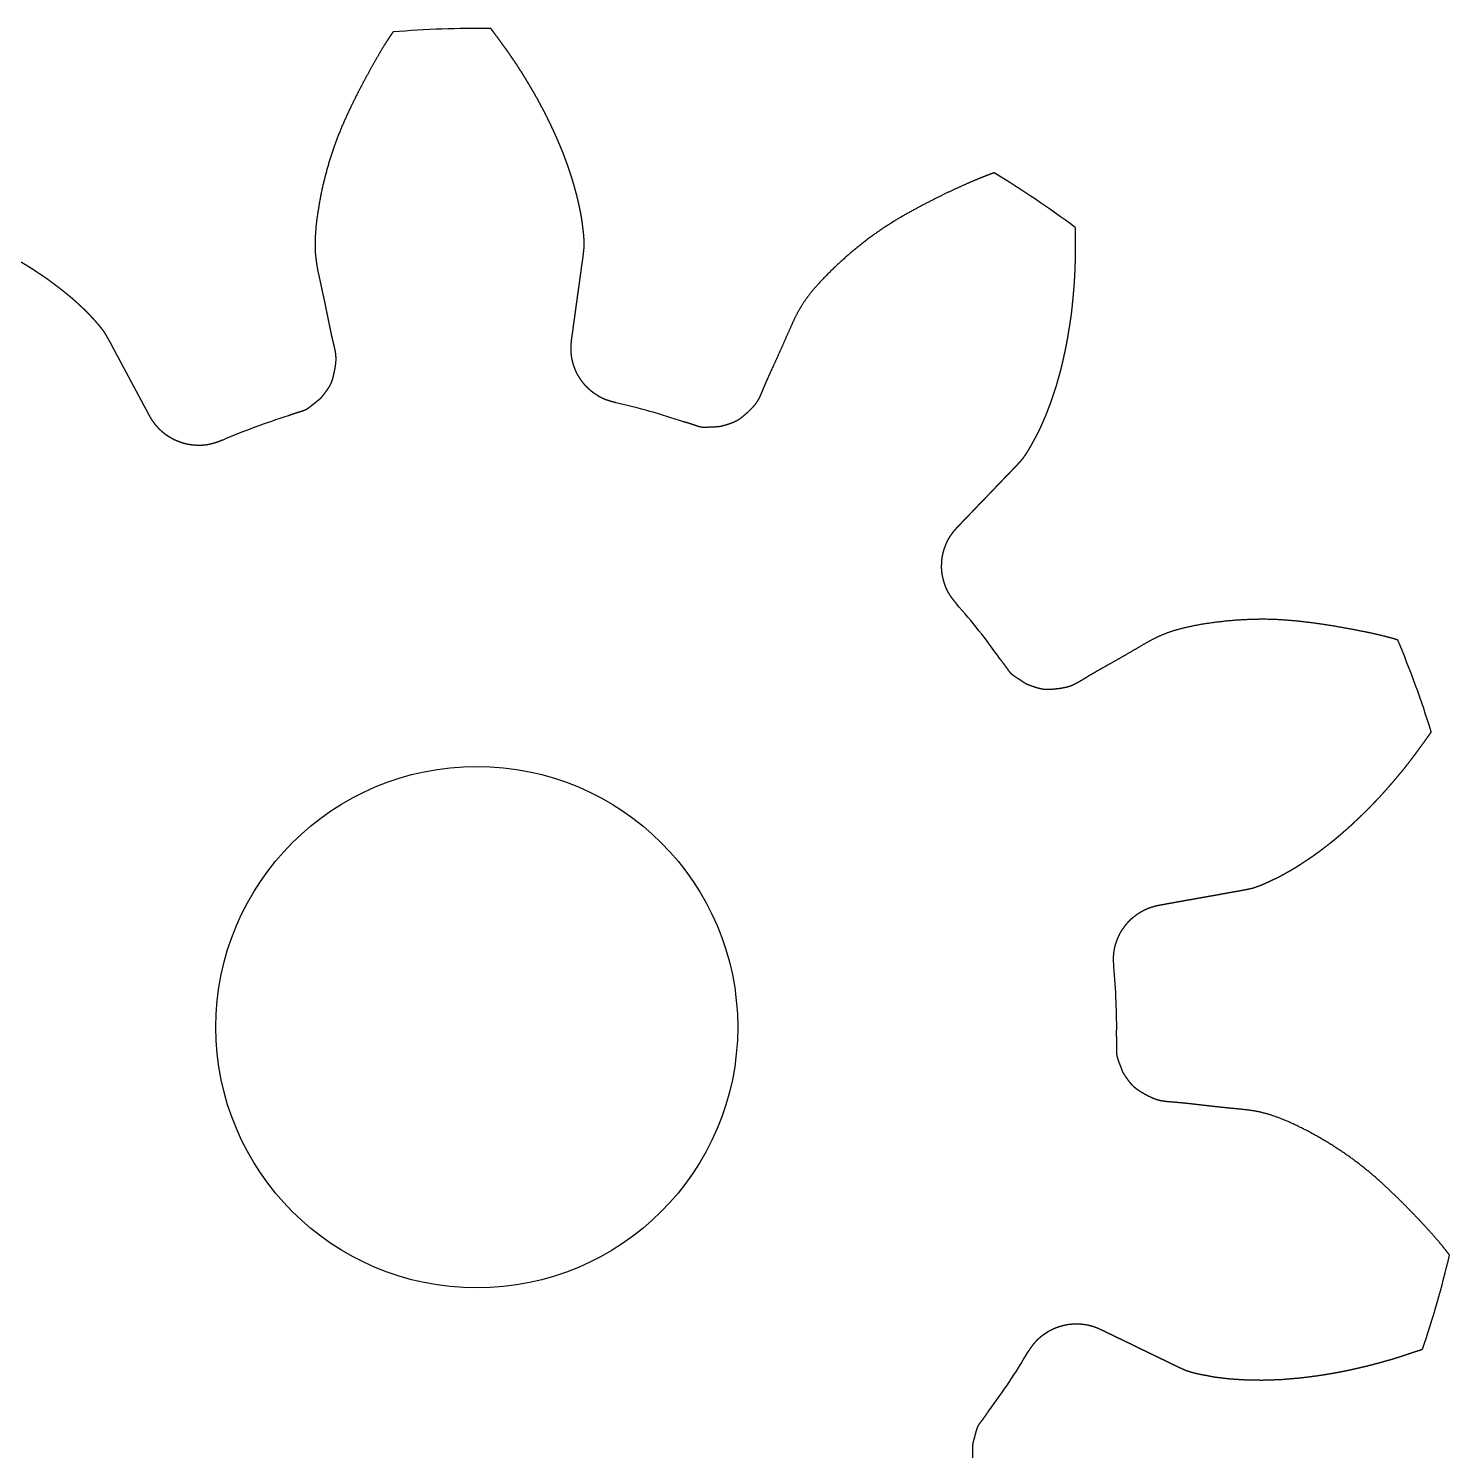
# Model space of a CAD drawing. Header units: millimetres. Extents: x -220 to 558, y -86 to 300.
# Drawn here: x 544.96 to 557.76, y 46.18 to 59 of the extents above; entities that cross this region are included whole.
import ezdxf

# ---------------------------------------------------------------- set-up
doc = ezdxf.new("R2010")
doc.units = ezdxf.units.MM
doc.header["$MEASUREMENT"] = 0
doc.layers.add('Untitled v10_Sketch14', color=7, linetype='Continuous')

msp = doc.modelspace()

# ---------------------------------------------------------------- linework, layer by layer
at = {"layer": 'Untitled v10_Sketch14'}
msp.add_circle((549, 50), 2.35, dxfattribs=at)
for centre, radius, start, end in [((548.998, 50.103), 8.897, 89.1702, 94.8484), ((549.058, 50.084), 8.897, 53.1702, 58.8484), ((549, 50), 5.764, 71.1527, 77.4465), ((549, 50), 5.764, 107.1527, 113.4465), ((549, 50), 5.764, 35.1527, 41.4465), ((549.097, 50.034), 8.897, 17.1702, 22.8484), ((549, 50), 5.764, 359.1527, 5.4465), ((549.098, 49.97), 8.897, 341.1702, 346.8484), ((549, 50), 5.764, 323.1527, 329.4465)]:
    msp.add_arc(centre, radius, start, end, dxfattribs=at)
for points in [[(548.246, 58.968), (548.241, 58.962), (548.232, 58.948), (548.217, 58.927), (548.197, 58.896), (548.169, 58.853), (548.14, 58.805), (548.11, 58.753), (548.078, 58.698), (548.045, 58.638), (548.01, 58.576), (547.976, 58.511), (547.94, 58.444), (547.905, 58.375), (547.871, 58.305), (547.837, 58.233), (547.804, 58.161), (547.773, 58.087), (547.742, 58.011), (547.714, 57.933), (547.687, 57.853), (547.661, 57.77), (547.638, 57.685), (547.616, 57.599), (547.597, 57.512), (547.581, 57.426), (547.567, 57.342), (547.556, 57.263), (547.549, 57.189), (547.544, 57.121), (547.542, 57.059), (547.543, 57.004), (547.547, 56.955), (547.552, 56.909), (547.559, 56.867), (547.566, 56.825), (547.575, 56.784), (547.584, 56.743), (547.593, 56.7), (547.603, 56.657), (547.612, 56.612), (547.622, 56.567), (547.632, 56.521), (547.641, 56.474), (547.651, 56.428), (547.66, 56.382), (547.669, 56.338), (547.678, 56.295), (547.686, 56.253), (547.695, 56.215), (547.704, 56.178), (547.712, 56.144), (547.719, 56.112), (547.725, 56.081), (547.729, 56.052), (547.73, 56.023), (547.729, 55.994), (547.725, 55.966), (547.721, 55.938), (547.716, 55.911), (547.71, 55.885), (547.705, 55.86), (547.698, 55.836), (547.691, 55.814), (547.682, 55.793), (547.671, 55.773), (547.658, 55.753), (547.644, 55.733), (547.629, 55.713), (547.615, 55.694), (547.602, 55.678), (547.592, 55.666), (547.584, 55.658), (547.577, 55.652), (547.568, 55.646), (547.556, 55.636), (547.539, 55.622), (547.519, 55.606), (547.499, 55.59), (547.48, 55.576), (547.464, 55.565), (547.449, 55.558), (547.434, 55.553), (547.417, 55.547), (547.396, 55.541), (547.37, 55.533), (547.345, 55.524), (547.323, 55.517), (547.308, 55.511), (547.3, 55.508)], [(550.253, 55.627), (550.248, 55.628), (550.239, 55.63), (550.225, 55.634), (550.208, 55.639), (550.188, 55.645), (550.17, 55.651), (550.153, 55.658), (550.137, 55.664), (550.123, 55.671), (550.11, 55.678), (550.097, 55.685), (550.085, 55.693), (550.073, 55.701), (550.062, 55.709), (550.05, 55.717), (550.038, 55.726), (550.026, 55.736), (550.014, 55.746), (550.003, 55.757), (549.991, 55.768), (549.979, 55.781), (549.967, 55.795), (549.956, 55.809), (549.945, 55.824), (549.934, 55.838), (549.925, 55.853), (549.917, 55.866), (549.909, 55.879), (549.903, 55.89), (549.897, 55.902), (549.892, 55.914), (549.887, 55.926), (549.882, 55.94), (549.876, 55.954), (549.871, 55.969), (549.867, 55.985), (549.863, 56), (549.859, 56.016), (549.856, 56.031), (549.854, 56.045), (549.852, 56.06), (549.851, 56.074), (549.85, 56.088), (549.849, 56.102), (549.849, 56.116), (549.849, 56.13), (549.85, 56.145), (549.851, 56.16), (549.852, 56.174), (549.854, 56.188), (549.855, 56.201), (549.857, 56.214), (549.859, 56.227), (549.861, 56.239), (549.862, 56.253), (549.865, 56.268), (549.867, 56.284), (549.869, 56.3), (549.871, 56.316), (549.873, 56.332), (549.875, 56.347), (549.877, 56.361), (549.879, 56.376), (549.882, 56.391), (549.884, 56.407), (549.886, 56.425), (549.889, 56.443), (549.891, 56.462), (549.894, 56.48), (549.896, 56.497), (549.898, 56.513), (549.9, 56.526), (549.902, 56.539), (549.904, 56.552), (549.906, 56.565), (549.907, 56.578), (549.909, 56.592), (549.911, 56.606), (549.913, 56.619), (549.915, 56.632), (549.916, 56.644), (549.918, 56.656), (549.92, 56.67), (549.922, 56.686), (549.925, 56.703), (549.927, 56.723), (549.93, 56.743), (549.933, 56.763), (549.935, 56.782), (549.938, 56.799), (549.94, 56.813), (549.941, 56.827), (549.943, 56.841), (549.945, 56.855), (549.948, 56.87), (549.95, 56.888), (549.953, 56.906), (549.955, 56.925), (549.958, 56.943), (549.96, 56.96), (549.961, 56.976), (549.963, 56.989), (549.964, 57), (549.965, 57.009), (549.966, 57.017), (549.967, 57.025), (549.967, 57.034), (549.968, 57.044), (549.968, 57.058), (549.967, 57.073), (549.967, 57.089), (549.966, 57.105), (549.965, 57.119), (549.964, 57.133), (549.963, 57.146), (549.961, 57.159), (549.96, 57.173), (549.958, 57.188), (549.956, 57.205), (549.954, 57.221), (549.952, 57.237), (549.95, 57.252), (549.948, 57.265), (549.946, 57.277), (549.945, 57.288), (549.943, 57.301), (549.94, 57.316), (549.937, 57.333), (549.933, 57.353), (549.929, 57.372), (549.925, 57.392), (549.922, 57.409), (549.918, 57.424), (549.915, 57.437), (549.912, 57.45), (549.909, 57.464), (549.905, 57.479), (549.901, 57.498), (549.895, 57.518), (549.889, 57.539), (549.883, 57.562), (549.877, 57.583), (549.872, 57.603), (549.866, 57.62), (549.861, 57.636), (549.857, 57.65), (549.853, 57.664), (549.849, 57.677), (549.845, 57.69), (549.84, 57.704), (549.835, 57.72), (549.829, 57.738), (549.822, 57.757), (549.815, 57.776), (549.808, 57.796), (549.801, 57.814), (549.795, 57.83), (549.79, 57.844), (549.786, 57.855), (549.783, 57.865), (549.779, 57.874), (549.775, 57.885), (549.77, 57.897), (549.764, 57.911), (549.758, 57.926), (549.751, 57.942), (549.744, 57.958), (549.737, 57.974), (549.731, 57.99), (549.725, 58.004), (549.718, 58.019), (549.712, 58.033), (549.706, 58.046), (549.7, 58.06), (549.693, 58.074), (549.687, 58.089), (549.679, 58.104), (549.672, 58.119), (549.664, 58.136), (549.656, 58.152), (549.648, 58.169), (549.64, 58.186), (549.632, 58.202), (549.623, 58.219), (549.615, 58.236), (549.606, 58.254), (549.597, 58.271), (549.587, 58.29), (549.577, 58.309), (549.566, 58.328), (549.555, 58.349), (549.543, 58.371), (549.53, 58.393), (549.517, 58.416), (549.504, 58.44), (549.49, 58.463), (549.477, 58.485), (549.464, 58.506), (549.453, 58.525), (549.442, 58.543), (549.432, 58.56), (549.421, 58.577), (549.411, 58.594), (549.399, 58.613), (549.386, 58.633), (549.371, 58.656), (549.355, 58.68), (549.339, 58.704), (549.323, 58.727), (549.308, 58.749), (549.296, 58.767), (549.286, 58.782), (549.278, 58.793), (549.271, 58.803), (549.264, 58.813), (549.255, 58.824), (549.245, 58.838), (549.233, 58.855), (549.219, 58.874), (549.204, 58.895), (549.188, 58.917), (549.173, 58.937), (549.159, 58.956), (549.148, 58.972), (549.138, 58.985), (549.132, 58.992), (549.129, 58.996), (549.127, 58.998), (549.127, 58.999)], [(553.661, 57.699), (553.654, 57.696), (553.638, 57.691), (553.614, 57.682), (553.579, 57.669), (553.532, 57.65), (553.48, 57.629), (553.425, 57.605), (553.366, 57.579), (553.305, 57.55), (553.24, 57.52), (553.174, 57.488), (553.106, 57.454), (553.037, 57.419), (552.968, 57.382), (552.898, 57.344), (552.829, 57.305), (552.76, 57.264), (552.691, 57.22), (552.622, 57.174), (552.553, 57.125), (552.484, 57.073), (552.415, 57.018), (552.347, 56.961), (552.281, 56.901), (552.217, 56.842), (552.156, 56.782), (552.101, 56.724), (552.051, 56.669), (552.007, 56.617), (551.97, 56.568), (551.938, 56.523), (551.912, 56.481), (551.89, 56.441), (551.87, 56.402), (551.852, 56.365), (551.835, 56.326), (551.818, 56.287), (551.8, 56.248), (551.782, 56.207), (551.764, 56.165), (551.745, 56.123), (551.726, 56.08), (551.706, 56.036), (551.687, 55.994), (551.667, 55.951), (551.648, 55.91), (551.63, 55.87), (551.613, 55.831), (551.597, 55.795), (551.583, 55.76), (551.569, 55.728), (551.556, 55.697), (551.543, 55.669), (551.529, 55.643), (551.513, 55.619), (551.495, 55.597), (551.476, 55.576), (551.456, 55.556), (551.436, 55.537), (551.416, 55.519), (551.396, 55.502), (551.377, 55.487), (551.358, 55.473), (551.339, 55.462), (551.318, 55.452), (551.296, 55.443), (551.273, 55.435), (551.249, 55.427), (551.226, 55.421), (551.206, 55.415), (551.191, 55.412), (551.18, 55.41), (551.171, 55.409), (551.16, 55.409), (551.144, 55.408), (551.123, 55.407), (551.097, 55.406), (551.071, 55.405), (551.048, 55.404), (551.028, 55.405), (551.012, 55.408), (550.997, 55.412), (550.98, 55.418), (550.959, 55.426), (550.933, 55.434), (550.908, 55.442), (550.886, 55.449), (550.87, 55.453), (550.862, 55.455)], [(546.706, 55.289), (546.702, 55.287), (546.693, 55.283), (546.68, 55.278), (546.663, 55.272), (546.643, 55.265), (546.625, 55.26), (546.607, 55.255), (546.591, 55.251), (546.575, 55.248), (546.56, 55.246), (546.546, 55.244), (546.532, 55.243), (546.518, 55.243), (546.503, 55.242), (546.489, 55.242), (546.474, 55.243), (546.459, 55.244), (546.443, 55.245), (546.427, 55.247), (546.411, 55.249), (546.394, 55.252), (546.376, 55.256), (546.359, 55.261), (546.341, 55.267), (546.324, 55.273), (546.308, 55.279), (546.294, 55.285), (546.28, 55.29), (546.268, 55.296), (546.257, 55.302), (546.246, 55.309), (546.234, 55.316), (546.222, 55.323), (546.209, 55.332), (546.196, 55.341), (546.183, 55.351), (546.171, 55.361), (546.159, 55.372), (546.148, 55.382), (546.137, 55.393), (546.128, 55.403), (546.118, 55.414), (546.109, 55.425), (546.101, 55.436), (546.092, 55.447), (546.084, 55.459), (546.075, 55.471), (546.068, 55.484), (546.06, 55.496), (546.053, 55.508), (546.047, 55.52), (546.041, 55.531), (546.035, 55.542), (546.029, 55.554), (546.022, 55.566), (546.015, 55.579), (546.008, 55.593), (546, 55.607), (545.992, 55.622), (545.985, 55.636), (545.978, 55.649), (545.971, 55.662), (545.964, 55.675), (545.957, 55.688), (545.949, 55.703), (545.941, 55.718), (545.932, 55.735), (545.923, 55.752), (545.914, 55.768), (545.906, 55.783), (545.899, 55.797), (545.892, 55.809), (545.886, 55.821), (545.88, 55.832), (545.874, 55.843), (545.868, 55.855), (545.861, 55.867), (545.854, 55.88), (545.848, 55.891), (545.842, 55.903), (545.836, 55.914), (545.83, 55.925), (545.824, 55.937), (545.816, 55.951), (545.808, 55.967), (545.799, 55.984), (545.789, 56.002), (545.78, 56.02), (545.771, 56.036), (545.762, 56.051), (545.755, 56.065), (545.749, 56.077), (545.742, 56.089), (545.736, 56.101), (545.728, 56.115), (545.72, 56.131), (545.712, 56.147), (545.703, 56.164), (545.694, 56.18), (545.685, 56.195), (545.678, 56.209), (545.671, 56.22), (545.665, 56.23), (545.661, 56.238), (545.657, 56.245), (545.653, 56.251), (545.648, 56.259), (545.642, 56.268), (545.635, 56.278), (545.625, 56.29), (545.615, 56.303), (545.605, 56.315), (545.596, 56.327), (545.587, 56.337), (545.578, 56.347), (545.57, 56.357), (545.56, 56.367), (545.55, 56.379), (545.538, 56.391), (545.527, 56.403), (545.516, 56.415), (545.506, 56.425), (545.497, 56.435), (545.488, 56.443), (545.48, 56.452), (545.471, 56.461), (545.46, 56.471), (545.447, 56.483), (545.433, 56.497), (545.418, 56.51), (545.404, 56.524), (545.391, 56.536), (545.379, 56.546), (545.369, 56.555), (545.359, 56.564), (545.348, 56.573), (545.336, 56.583), (545.322, 56.595), (545.305, 56.608), (545.288, 56.622), (545.27, 56.637), (545.253, 56.65), (545.236, 56.663), (545.222, 56.674), (545.208, 56.684), (545.197, 56.693), (545.185, 56.701), (545.175, 56.709), (545.163, 56.718), (545.151, 56.727), (545.138, 56.737), (545.122, 56.747), (545.106, 56.759), (545.089, 56.77), (545.072, 56.782), (545.055, 56.792), (545.041, 56.802), (545.029, 56.81), (545.019, 56.817), (545.01, 56.823), (545.002, 56.828), (544.992, 56.834), (544.981, 56.841), (544.969, 56.849), (544.955, 56.858), (544.94, 56.867), (544.924, 56.876), (544.91, 56.885), (544.895, 56.893), (544.881, 56.902), (544.868, 56.91), (544.855, 56.917), (544.842, 56.925), (544.829, 56.932), (544.815, 56.94), (544.801, 56.948), (544.786, 56.956), (544.771, 56.964), (544.755, 56.972), (544.739, 56.981), (544.723, 56.99), (544.706, 56.998), (544.69, 57.007), (544.673, 57.016), (544.656, 57.025), (544.639, 57.033), (544.621, 57.042), (544.603, 57.052), (544.583, 57.061), (544.563, 57.071), (544.542, 57.081), (544.519, 57.091), (544.496, 57.102), (544.471, 57.113), (544.447, 57.124), (544.422, 57.134), (544.399, 57.145), (544.376, 57.154), (544.355, 57.163), (544.336, 57.171), (544.318, 57.179), (544.3, 57.186), (544.281, 57.194), (544.26, 57.202), (544.237, 57.211), (544.212, 57.221), (544.185, 57.231), (544.158, 57.241), (544.131, 57.25), (544.107, 57.259), (544.087, 57.266), (544.07, 57.272), (544.056, 57.277), (544.045, 57.281), (544.033, 57.285), (544.02, 57.289), (544.004, 57.294), (543.984, 57.301), (543.961, 57.308), (543.936, 57.316), (543.911, 57.324), (543.887, 57.332), (543.865, 57.339), (543.846, 57.345), (543.831, 57.35), (543.821, 57.353), (543.816, 57.354), (543.814, 57.355), (543.813, 57.355)], [(553.321, 53.816), (553.318, 53.819), (553.312, 53.827), (553.303, 53.838), (553.292, 53.852), (553.279, 53.869), (553.268, 53.884), (553.258, 53.9), (553.25, 53.914), (553.242, 53.928), (553.235, 53.941), (553.229, 53.955), (553.224, 53.968), (553.219, 53.981), (553.214, 53.994), (553.21, 54.008), (553.206, 54.022), (553.202, 54.037), (553.198, 54.052), (553.195, 54.068), (553.192, 54.084), (553.19, 54.102), (553.188, 54.12), (553.187, 54.138), (553.187, 54.156), (553.188, 54.174), (553.188, 54.191), (553.19, 54.207), (553.191, 54.221), (553.193, 54.235), (553.195, 54.247), (553.198, 54.26), (553.201, 54.273), (553.204, 54.287), (553.209, 54.302), (553.214, 54.317), (553.219, 54.332), (553.225, 54.348), (553.231, 54.362), (553.237, 54.376), (553.244, 54.389), (553.251, 54.401), (553.258, 54.414), (553.266, 54.426), (553.274, 54.437), (553.282, 54.449), (553.29, 54.461), (553.3, 54.472), (553.309, 54.483), (553.319, 54.494), (553.328, 54.505), (553.337, 54.514), (553.346, 54.524), (553.355, 54.533), (553.364, 54.542), (553.373, 54.552), (553.384, 54.563), (553.395, 54.574), (553.406, 54.586), (553.417, 54.598), (553.428, 54.609), (553.439, 54.62), (553.449, 54.631), (553.459, 54.641), (553.47, 54.652), (553.481, 54.664), (553.493, 54.677), (553.506, 54.69), (553.519, 54.704), (553.532, 54.717), (553.544, 54.73), (553.555, 54.741), (553.564, 54.751), (553.573, 54.76), (553.582, 54.769), (553.591, 54.779), (553.601, 54.788), (553.61, 54.798), (553.62, 54.808), (553.629, 54.818), (553.638, 54.827), (553.647, 54.836), (553.655, 54.846), (553.665, 54.855), (553.676, 54.867), (553.688, 54.88), (553.702, 54.894), (553.716, 54.908), (553.73, 54.923), (553.743, 54.937), (553.755, 54.949), (553.765, 54.96), (553.775, 54.97), (553.784, 54.98), (553.794, 54.99), (553.805, 55.001), (553.817, 55.014), (553.83, 55.027), (553.843, 55.041), (553.856, 55.054), (553.868, 55.067), (553.878, 55.078), (553.887, 55.088), (553.894, 55.097), (553.901, 55.103), (553.906, 55.109), (553.911, 55.115), (553.917, 55.122), (553.924, 55.13), (553.931, 55.141), (553.94, 55.153), (553.949, 55.167), (553.957, 55.18), (553.965, 55.193), (553.973, 55.204), (553.979, 55.215), (553.986, 55.227), (553.993, 55.239), (554, 55.252), (554.008, 55.267), (554.016, 55.282), (554.024, 55.296), (554.031, 55.309), (554.037, 55.32), (554.043, 55.331), (554.048, 55.341), (554.054, 55.353), (554.061, 55.366), (554.068, 55.382), (554.076, 55.4), (554.085, 55.418), (554.093, 55.436), (554.1, 55.452), (554.107, 55.466), (554.112, 55.479), (554.117, 55.491), (554.123, 55.504), (554.129, 55.519), (554.135, 55.536), (554.143, 55.556), (554.151, 55.577), (554.159, 55.598), (554.167, 55.619), (554.174, 55.638), (554.18, 55.656), (554.185, 55.671), (554.19, 55.686), (554.195, 55.699), (554.199, 55.712), (554.203, 55.725), (554.208, 55.739), (554.213, 55.755), (554.219, 55.773), (554.225, 55.792), (554.23, 55.812), (554.236, 55.832), (554.241, 55.851), (554.246, 55.867), (554.25, 55.881), (554.253, 55.893), (554.256, 55.903), (554.259, 55.913), (554.261, 55.923), (554.265, 55.936), (554.268, 55.951), (554.272, 55.967), (554.276, 55.984), (554.28, 56.001), (554.284, 56.018), (554.287, 56.034), (554.291, 56.05), (554.294, 56.065), (554.298, 56.08), (554.301, 56.095), (554.304, 56.109), (554.307, 56.125), (554.31, 56.14), (554.313, 56.157), (554.316, 56.174), (554.319, 56.191), (554.323, 56.209), (554.326, 56.228), (554.329, 56.246), (554.332, 56.265), (554.335, 56.283), (554.338, 56.302), (554.341, 56.321), (554.344, 56.341), (554.347, 56.361), (554.351, 56.383), (554.354, 56.405), (554.357, 56.428), (554.36, 56.453), (554.363, 56.479), (554.365, 56.505), (554.368, 56.532), (554.371, 56.558), (554.373, 56.584), (554.375, 56.608), (554.377, 56.631), (554.379, 56.652), (554.381, 56.671), (554.382, 56.691), (554.384, 56.711), (554.385, 56.733), (554.386, 56.758), (554.388, 56.785), (554.389, 56.813), (554.39, 56.843), (554.391, 56.871), (554.392, 56.896), (554.393, 56.918), (554.393, 56.936), (554.393, 56.951), (554.393, 56.963), (554.393, 56.975), (554.393, 56.989), (554.393, 57.006), (554.393, 57.027), (554.393, 57.051), (554.393, 57.077), (554.393, 57.103), (554.393, 57.129), (554.393, 57.152), (554.393, 57.172), (554.393, 57.188), (554.392, 57.197), (554.392, 57.202), (554.392, 57.205), (554.392, 57.206)], [(557.296, 53.489), (557.289, 53.491), (557.273, 53.496), (557.248, 53.503), (557.212, 53.513), (557.163, 53.526), (557.109, 53.539), (557.05, 53.552), (556.987, 53.565), (556.92, 53.578), (556.85, 53.591), (556.778, 53.604), (556.703, 53.617), (556.627, 53.629), (556.549, 53.64), (556.471, 53.65), (556.392, 53.659), (556.311, 53.666), (556.23, 53.672), (556.147, 53.675), (556.062, 53.676), (555.976, 53.674), (555.888, 53.67), (555.799, 53.664), (555.711, 53.655), (555.624, 53.644), (555.54, 53.632), (555.461, 53.617), (555.388, 53.602), (555.322, 53.585), (555.263, 53.568), (555.211, 53.55), (555.165, 53.531), (555.124, 53.512), (555.085, 53.493), (555.048, 53.473), (555.012, 53.452), (554.975, 53.43), (554.938, 53.409), (554.899, 53.386), (554.86, 53.363), (554.82, 53.34), (554.779, 53.316), (554.738, 53.293), (554.696, 53.27), (554.656, 53.247), (554.616, 53.225), (554.578, 53.203), (554.541, 53.182), (554.507, 53.161), (554.475, 53.142), (554.445, 53.123), (554.417, 53.107), (554.39, 53.092), (554.363, 53.079), (554.336, 53.069), (554.308, 53.061), (554.28, 53.056), (554.252, 53.051), (554.225, 53.048), (554.198, 53.045), (554.173, 53.043), (554.148, 53.042), (554.125, 53.042), (554.102, 53.044), (554.08, 53.048), (554.057, 53.054), (554.033, 53.061), (554.01, 53.069), (553.987, 53.077), (553.968, 53.084), (553.954, 53.09), (553.944, 53.095), (553.936, 53.1), (553.927, 53.106), (553.914, 53.115), (553.896, 53.127), (553.874, 53.141), (553.853, 53.155), (553.833, 53.168), (553.818, 53.181), (553.807, 53.193), (553.797, 53.205), (553.787, 53.22), (553.774, 53.238), (553.758, 53.26), (553.742, 53.281), (553.728, 53.299), (553.718, 53.312), (553.713, 53.319)], [(554.738, 50.547), (554.738, 50.552), (554.738, 50.562), (554.737, 50.576), (554.736, 50.594), (554.736, 50.614), (554.736, 50.634), (554.737, 50.652), (554.739, 50.669), (554.741, 50.684), (554.743, 50.699), (554.746, 50.713), (554.75, 50.727), (554.753, 50.741), (554.757, 50.754), (554.762, 50.768), (554.767, 50.782), (554.772, 50.796), (554.778, 50.811), (554.785, 50.825), (554.792, 50.84), (554.801, 50.856), (554.81, 50.871), (554.82, 50.886), (554.831, 50.901), (554.841, 50.916), (554.852, 50.929), (554.862, 50.941), (554.872, 50.952), (554.881, 50.961), (554.89, 50.97), (554.9, 50.979), (554.91, 50.988), (554.921, 50.997), (554.934, 51.006), (554.946, 51.016), (554.96, 51.025), (554.973, 51.034), (554.987, 51.042), (555, 51.049), (555.013, 51.056), (555.026, 51.062), (555.039, 51.068), (555.052, 51.073), (555.066, 51.078), (555.079, 51.083), (555.093, 51.087), (555.107, 51.091), (555.121, 51.094), (555.135, 51.098), (555.149, 51.1), (555.162, 51.103), (555.175, 51.105), (555.187, 51.107), (555.2, 51.11), (555.214, 51.112), (555.228, 51.115), (555.244, 51.117), (555.26, 51.12), (555.276, 51.123), (555.292, 51.126), (555.307, 51.129), (555.321, 51.131), (555.336, 51.134), (555.351, 51.137), (555.367, 51.139), (555.384, 51.143), (555.402, 51.146), (555.421, 51.149), (555.439, 51.152), (555.456, 51.155), (555.471, 51.158), (555.485, 51.161), (555.498, 51.163), (555.51, 51.165), (555.523, 51.167), (555.536, 51.17), (555.55, 51.172), (555.564, 51.175), (555.577, 51.177), (555.59, 51.179), (555.602, 51.182), (555.614, 51.184), (555.628, 51.186), (555.644, 51.189), (555.661, 51.192), (555.68, 51.195), (555.7, 51.199), (555.72, 51.203), (555.739, 51.206), (555.756, 51.209), (555.77, 51.212), (555.784, 51.214), (555.797, 51.217), (555.811, 51.219), (555.827, 51.222), (555.844, 51.225), (555.862, 51.228), (555.881, 51.231), (555.899, 51.235), (555.916, 51.238), (555.931, 51.241), (555.944, 51.244), (555.955, 51.246), (555.964, 51.248), (555.972, 51.25), (555.98, 51.251), (555.988, 51.253), (555.999, 51.256), (556.011, 51.261), (556.025, 51.266), (556.04, 51.271), (556.055, 51.277), (556.069, 51.282), (556.082, 51.288), (556.094, 51.293), (556.106, 51.298), (556.119, 51.304), (556.132, 51.31), (556.147, 51.317), (556.163, 51.325), (556.177, 51.332), (556.191, 51.338), (556.202, 51.343), (556.213, 51.349), (556.223, 51.354), (556.235, 51.36), (556.248, 51.367), (556.264, 51.375), (556.281, 51.385), (556.299, 51.395), (556.316, 51.404), (556.331, 51.413), (556.344, 51.421), (556.356, 51.428), (556.368, 51.435), (556.38, 51.442), (556.393, 51.45), (556.409, 51.46), (556.426, 51.472), (556.445, 51.484), (556.464, 51.497), (556.483, 51.509), (556.5, 51.52), (556.515, 51.531), (556.529, 51.54), (556.541, 51.549), (556.552, 51.557), (556.563, 51.565), (556.575, 51.573), (556.587, 51.582), (556.601, 51.592), (556.615, 51.603), (556.631, 51.615), (556.648, 51.628), (556.664, 51.641), (556.679, 51.653), (556.693, 51.663), (556.704, 51.672), (556.713, 51.68), (556.722, 51.686), (556.73, 51.693), (556.738, 51.7), (556.748, 51.708), (556.76, 51.718), (556.772, 51.728), (556.785, 51.74), (556.799, 51.751), (556.812, 51.763), (556.824, 51.774), (556.837, 51.784), (556.848, 51.795), (556.86, 51.805), (556.871, 51.815), (556.882, 51.825), (556.893, 51.836), (556.905, 51.847), (556.917, 51.858), (556.93, 51.87), (556.943, 51.882), (556.956, 51.895), (556.969, 51.908), (556.983, 51.921), (556.996, 51.934), (557.01, 51.947), (557.023, 51.961), (557.037, 51.974), (557.051, 51.989), (557.065, 52.003), (557.08, 52.019), (557.096, 52.035), (557.112, 52.052), (557.129, 52.07), (557.146, 52.089), (557.164, 52.109), (557.182, 52.129), (557.2, 52.149), (557.217, 52.168), (557.233, 52.187), (557.248, 52.204), (557.262, 52.22), (557.274, 52.235), (557.287, 52.25), (557.3, 52.265), (557.314, 52.282), (557.33, 52.301), (557.347, 52.322), (557.365, 52.345), (557.383, 52.368), (557.4, 52.39), (557.416, 52.41), (557.429, 52.428), (557.44, 52.442), (557.449, 52.453), (557.456, 52.463), (557.463, 52.473), (557.471, 52.484), (557.481, 52.498), (557.494, 52.515), (557.508, 52.534), (557.523, 52.555), (557.538, 52.576), (557.553, 52.597), (557.567, 52.616), (557.578, 52.632), (557.588, 52.645), (557.593, 52.653), (557.596, 52.657), (557.597, 52.66), (557.598, 52.66)], [(557.762, 47.946), (557.758, 47.952), (557.748, 47.965), (557.732, 47.986), (557.709, 48.015), (557.676, 48.054), (557.64, 48.097), (557.6, 48.142), (557.557, 48.189), (557.511, 48.239), (557.462, 48.291), (557.411, 48.344), (557.358, 48.398), (557.303, 48.453), (557.247, 48.508), (557.19, 48.562), (557.131, 48.616), (557.07, 48.669), (557.007, 48.721), (556.942, 48.772), (556.874, 48.823), (556.803, 48.872), (556.73, 48.921), (556.654, 48.968), (556.577, 49.013), (556.501, 49.055), (556.426, 49.094), (556.353, 49.129), (556.285, 49.159), (556.222, 49.184), (556.164, 49.205), (556.112, 49.221), (556.063, 49.233), (556.019, 49.242), (555.976, 49.249), (555.934, 49.254), (555.893, 49.259), (555.85, 49.263), (555.807, 49.267), (555.763, 49.272), (555.717, 49.276), (555.671, 49.281), (555.624, 49.286), (555.577, 49.292), (555.53, 49.297), (555.484, 49.302), (555.439, 49.308), (555.395, 49.312), (555.353, 49.317), (555.314, 49.32), (555.276, 49.324), (555.241, 49.326), (555.208, 49.329), (555.178, 49.333), (555.149, 49.339), (555.121, 49.347), (555.094, 49.357), (555.068, 49.369), (555.043, 49.381), (555.019, 49.395), (554.995, 49.408), (554.973, 49.421), (554.953, 49.435), (554.934, 49.449), (554.917, 49.464), (554.901, 49.48), (554.886, 49.498), (554.871, 49.518), (554.857, 49.538), (554.843, 49.558), (554.832, 49.575), (554.824, 49.588), (554.819, 49.598), (554.815, 49.607), (554.812, 49.617), (554.806, 49.632), (554.799, 49.652), (554.789, 49.676), (554.78, 49.7), (554.773, 49.722), (554.768, 49.741), (554.765, 49.758), (554.765, 49.773), (554.765, 49.791), (554.766, 49.813), (554.766, 49.841), (554.765, 49.867), (554.765, 49.89), (554.764, 49.906), (554.764, 49.915)], [(553.964, 47.07), (553.967, 47.074), (553.972, 47.082), (553.98, 47.094), (553.99, 47.109), (554.002, 47.126), (554.013, 47.141), (554.025, 47.155), (554.036, 47.168), (554.047, 47.179), (554.057, 47.19), (554.068, 47.2), (554.079, 47.209), (554.09, 47.218), (554.101, 47.226), (554.113, 47.235), (554.125, 47.243), (554.138, 47.251), (554.151, 47.26), (554.165, 47.268), (554.18, 47.275), (554.196, 47.283), (554.212, 47.29), (554.229, 47.296), (554.247, 47.302), (554.264, 47.307), (554.28, 47.312), (554.296, 47.315), (554.31, 47.319), (554.323, 47.321), (554.336, 47.323), (554.349, 47.324), (554.362, 47.325), (554.377, 47.326), (554.392, 47.327), (554.408, 47.327), (554.424, 47.326), (554.44, 47.325), (554.456, 47.324), (554.471, 47.322), (554.486, 47.32), (554.5, 47.317), (554.514, 47.314), (554.527, 47.311), (554.541, 47.307), (554.554, 47.303), (554.568, 47.298), (554.582, 47.293), (554.595, 47.287), (554.609, 47.282), (554.621, 47.276), (554.633, 47.27), (554.645, 47.265), (554.656, 47.259), (554.668, 47.254), (554.681, 47.247), (554.694, 47.241), (554.708, 47.234), (554.723, 47.227), (554.738, 47.22), (554.752, 47.213), (554.766, 47.206), (554.779, 47.2), (554.792, 47.193), (554.806, 47.187), (554.82, 47.18), (554.836, 47.172), (554.853, 47.164), (554.87, 47.156), (554.887, 47.148), (554.902, 47.14), (554.916, 47.133), (554.929, 47.127), (554.941, 47.121), (554.952, 47.116), (554.964, 47.11), (554.976, 47.104), (554.988, 47.098), (555.001, 47.092), (555.013, 47.086), (555.024, 47.081), (555.036, 47.075), (555.047, 47.07), (555.059, 47.064), (555.074, 47.057), (555.09, 47.049), (555.107, 47.04), (555.126, 47.032), (555.144, 47.023), (555.161, 47.015), (555.176, 47.007), (555.19, 47.001), (555.202, 46.995), (555.214, 46.989), (555.227, 46.983), (555.241, 46.976), (555.257, 46.968), (555.273, 46.96), (555.291, 46.952), (555.307, 46.944), (555.323, 46.936), (555.337, 46.93), (555.349, 46.925), (555.36, 46.92), (555.368, 46.916), (555.375, 46.913), (555.382, 46.91), (555.39, 46.906), (555.401, 46.903), (555.413, 46.899), (555.428, 46.894), (555.443, 46.89), (555.458, 46.886), (555.473, 46.882), (555.486, 46.879), (555.499, 46.876), (555.512, 46.873), (555.525, 46.871), (555.54, 46.868), (555.557, 46.865), (555.573, 46.862), (555.589, 46.859), (555.604, 46.856), (555.617, 46.853), (555.628, 46.851), (555.64, 46.849), (555.652, 46.847), (555.667, 46.845), (555.685, 46.843), (555.704, 46.841), (555.725, 46.838), (555.744, 46.836), (555.761, 46.834), (555.777, 46.832), (555.791, 46.831), (555.804, 46.83), (555.818, 46.829), (555.834, 46.828), (555.852, 46.827), (555.873, 46.825), (555.896, 46.824), (555.918, 46.823), (555.941, 46.822), (555.961, 46.822), (555.98, 46.821), (555.996, 46.821), (556.011, 46.821), (556.025, 46.821), (556.039, 46.821), (556.053, 46.82), (556.068, 46.82), (556.085, 46.82), (556.103, 46.821), (556.123, 46.821), (556.144, 46.822), (556.164, 46.823), (556.184, 46.823), (556.201, 46.824), (556.216, 46.825), (556.228, 46.825), (556.238, 46.825), (556.248, 46.826), (556.259, 46.826), (556.272, 46.827), (556.287, 46.829), (556.304, 46.83), (556.321, 46.832), (556.339, 46.833), (556.356, 46.835), (556.373, 46.836), (556.389, 46.837), (556.404, 46.839), (556.419, 46.84), (556.434, 46.842), (556.449, 46.844), (556.465, 46.845), (556.481, 46.847), (556.497, 46.85), (556.514, 46.852), (556.532, 46.854), (556.55, 46.857), (556.569, 46.859), (556.587, 46.862), (556.606, 46.865), (556.624, 46.867), (556.643, 46.87), (556.662, 46.873), (556.682, 46.877), (556.702, 46.88), (556.724, 46.884), (556.746, 46.888), (556.769, 46.892), (556.793, 46.897), (556.819, 46.902), (556.845, 46.907), (556.871, 46.913), (556.897, 46.919), (556.922, 46.925), (556.946, 46.93), (556.968, 46.935), (556.988, 46.94), (557.008, 46.944), (557.027, 46.949), (557.046, 46.954), (557.068, 46.959), (557.092, 46.966), (557.118, 46.973), (557.145, 46.98), (557.173, 46.988), (557.2, 46.996), (557.225, 47.003), (557.246, 47.009), (557.263, 47.014), (557.277, 47.019), (557.289, 47.022), (557.3, 47.026), (557.314, 47.03), (557.33, 47.036), (557.35, 47.042), (557.372, 47.049), (557.397, 47.057), (557.422, 47.066), (557.446, 47.074), (557.468, 47.081), (557.487, 47.087), (557.502, 47.092), (557.511, 47.096), (557.516, 47.097), (557.519, 47.098), (557.52, 47.099)], [(554.882, 43.188), (554.882, 43.196), (554.881, 43.212), (554.881, 43.238), (554.879, 43.275), (554.876, 43.326), (554.871, 43.382), (554.865, 43.442), (554.859, 43.505), (554.851, 43.573), (554.842, 43.644), (554.831, 43.717), (554.82, 43.792), (554.808, 43.868), (554.795, 43.945), (554.78, 44.023), (554.764, 44.101), (554.746, 44.179), (554.726, 44.258), (554.704, 44.338), (554.678, 44.419), (554.65, 44.501), (554.619, 44.583), (554.586, 44.666), (554.55, 44.747), (554.513, 44.827), (554.475, 44.902), (554.437, 44.973), (554.4, 45.037), (554.363, 45.095), (554.329, 45.146), (554.296, 45.19), (554.264, 45.228), (554.233, 45.261), (554.202, 45.292), (554.172, 45.321), (554.141, 45.349), (554.109, 45.377), (554.077, 45.406), (554.043, 45.436), (554.009, 45.466), (553.975, 45.497), (553.94, 45.529), (553.905, 45.561), (553.87, 45.593), (553.836, 45.624), (553.802, 45.655), (553.77, 45.685), (553.738, 45.713), (553.708, 45.739), (553.68, 45.764), (553.653, 45.786), (553.628, 45.808), (553.606, 45.829), (553.586, 45.851), (553.568, 45.874), (553.552, 45.898), (553.538, 45.922), (553.525, 45.948), (553.513, 45.973), (553.502, 45.997), (553.492, 46.021), (553.484, 46.044), (553.477, 46.066), (553.472, 46.088), (553.469, 46.111), (553.467, 46.134), (553.467, 46.159), (553.467, 46.184), (553.468, 46.208), (553.469, 46.228), (553.47, 46.244), (553.471, 46.255), (553.474, 46.264), (553.477, 46.274), (553.481, 46.289), (553.487, 46.31), (553.493, 46.335), (553.5, 46.36), (553.507, 46.382), (553.514, 46.401), (553.522, 46.415), (553.53, 46.428), (553.541, 46.443), (553.555, 46.46), (553.571, 46.482), (553.586, 46.504), (553.599, 46.523), (553.608, 46.536), (553.613, 46.543)]]:
    msp.add_open_spline(points, degree=5, dxfattribs=at)

doc.saveas('drawing.dxf')
